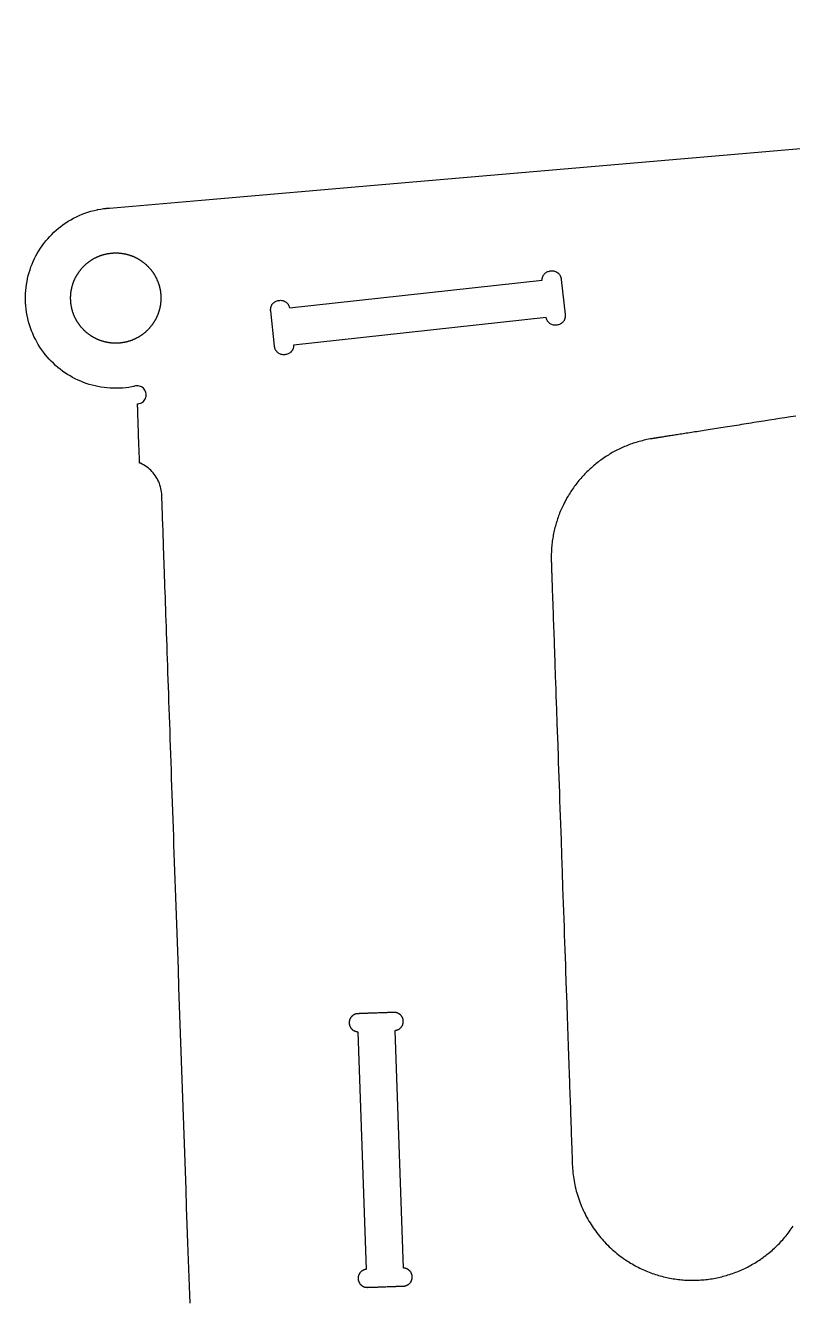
# Model space of a CAD drawing. Extents: x 0.9 to 46.8, y 2.8 to 94.5.
# Drawn here: x 0.89 to 10.94, y 11.8 to 28.49 of the extents above; entities that cross this region are included whole.
import ezdxf

# ---------------------------------------------------------------- set-up
doc = ezdxf.new("R2010")
doc.units = 0
doc.layers.add('LAYER_1', color=7, linetype='CONTINUOUS')

msp = doc.modelspace()

# ---------------------------------------------------------------- linework, layer by layer
at = {"layer": 'LAYER_1'}
for points in [[(3.045, 11.74), (3.041, 11.851), (3.037, 11.963), (3.033, 12.076), (3.029, 12.189), (3.025, 12.303), (3.017, 12.533), (3.009, 12.765), (3.001, 12.999), (2.993, 13.234), (2.984, 13.471), (2.976, 13.71), (2.968, 13.949), (2.959, 14.19), (2.942, 14.672), (2.925, 15.155), (2.909, 15.637), (2.9, 15.877), (2.892, 16.117), (2.884, 16.355), (2.875, 16.591), (2.867, 16.826), (2.859, 17.059), (2.851, 17.29), (2.843, 17.519), (2.839, 17.632), (2.835, 17.745), (2.831, 17.857), (2.827, 17.968), (2.823, 18.079), (2.819, 18.189), (2.816, 18.298), (2.812, 18.406), (2.808, 18.513), (2.804, 18.62), (2.801, 18.726), (2.797, 18.83), (2.793, 18.934), (2.79, 19.036), (2.786, 19.138), (2.783, 19.239), (2.779, 19.338), (2.776, 19.437), (2.773, 19.534), (2.769, 19.63), (2.766, 19.725), (2.763, 19.819), (2.759, 19.911), (2.756, 20.002), (2.753, 20.092), (2.75, 20.181), (2.747, 20.268), (2.744, 20.354), (2.741, 20.438), (2.738, 20.521), (2.735, 20.602), (2.732, 20.682), (2.73, 20.761), (2.727, 20.838), (2.724, 20.913), (2.722, 20.987), (2.719, 21.059), (2.717, 21.129), (2.714, 21.198), (2.712, 21.265), (2.71, 21.33), (2.708, 21.393), (2.705, 21.455), (2.703, 21.515), (2.701, 21.573), (2.699, 21.629), (2.697, 21.683), (2.696, 21.735), (2.694, 21.785), (2.692, 21.833), (2.691, 21.879), (2.689, 21.923), (2.688, 21.965), (2.686, 22.005), (2.685, 22.043), (2.684, 22.078), (2.683, 22.112), (2.681, 22.143), (2.68, 22.171), (2.679, 22.198), (2.679, 22.222), (2.678, 22.244), (2.677, 22.264), (2.677, 22.281), (2.676, 22.295), (2.676, 22.308), (2.675, 22.317), (2.675, 22.321), (2.675, 22.325), (2.674, 22.348), (2.672, 22.372), (2.668, 22.395), (2.664, 22.418), (2.658, 22.441), (2.651, 22.463), (2.643, 22.485), (2.635, 22.506), (2.625, 22.527), (2.614, 22.548), (2.602, 22.567), (2.589, 22.587), (2.576, 22.605), (2.561, 22.623), (2.546, 22.64), (2.53, 22.656), (2.513, 22.672), (2.495, 22.687), (2.476, 22.701), (2.457, 22.714), (2.437, 22.726), (2.416, 22.737), (2.394, 22.747), (2.389, 22.75), (2.386, 22.751), (2.385, 22.751), (2.384, 22.752), (2.384, 22.753), (2.384, 22.756), (2.384, 22.761), (2.383, 22.768), (2.383, 22.777), (2.383, 22.788), (2.382, 22.8), (2.382, 22.814), (2.381, 22.829), (2.381, 22.845), (2.38, 22.863), (2.379, 22.881), (2.379, 22.901), (2.378, 22.922), (2.377, 22.943), (2.376, 22.966), (2.376, 22.989), (2.374, 23.036), (2.372, 23.086), (2.371, 23.135), (2.369, 23.185), (2.367, 23.235), (2.365, 23.283), (2.365, 23.306), (2.364, 23.328), (2.363, 23.35), (2.362, 23.371), (2.362, 23.391), (2.361, 23.41), (2.36, 23.428), (2.36, 23.445), (2.359, 23.46), (2.359, 23.474), (2.358, 23.487), (2.358, 23.498), (2.358, 23.507), (2.357, 23.515), (2.357, 23.521), (2.357, 23.524), (2.357, 23.526), (2.357, 23.526), (2.365, 23.527), (2.38, 23.529), (2.394, 23.534), (2.397, 23.535), (2.398, 23.535), (2.399, 23.535), (2.399, 23.536), (2.4, 23.536), (2.408, 23.54), (2.422, 23.548), (2.434, 23.558), (2.445, 23.57), (2.454, 23.583), (2.461, 23.597), (2.466, 23.612), (2.47, 23.627), (2.471, 23.643), (2.47, 23.659), (2.467, 23.675), (2.462, 23.69), (2.454, 23.705), (2.445, 23.719), (2.434, 23.73), (2.422, 23.74), (2.409, 23.749), (2.394, 23.755), (2.379, 23.76), (2.364, 23.762), (2.348, 23.763), (2.332, 23.761), (2.316, 23.757), (2.308, 23.754), (2.307, 23.754), (2.307, 23.754), (2.307, 23.753), (2.306, 23.753), (2.305, 23.753), (2.284, 23.749), (2.243, 23.742), (2.202, 23.737), (2.16, 23.733), (2.119, 23.731), (2.079, 23.73), (2.038, 23.73), (1.998, 23.732), (1.957, 23.735), (1.918, 23.74), (1.878, 23.745), (1.839, 23.753), (1.8, 23.761), (1.762, 23.771), (1.724, 23.782), (1.686, 23.794), (1.649, 23.808), (1.613, 23.822), (1.577, 23.838), (1.541, 23.855), (1.507, 23.873), (1.473, 23.893), (1.439, 23.913), (1.406, 23.935), (1.374, 23.957), (1.343, 23.981), (1.313, 24.005), (1.283, 24.031), (1.254, 24.058), (1.226, 24.085), (1.199, 24.114), (1.173, 24.143), (1.148, 24.174), (1.123, 24.205), (1.1, 24.237), (1.078, 24.27), (1.057, 24.304), (1.037, 24.339), (1.018, 24.374), (1, 24.411), (0.984, 24.448), (0.968, 24.485), (0.954, 24.524), (0.941, 24.563), (0.93, 24.603), (0.92, 24.644), (0.911, 24.685), (0.903, 24.726), (0.897, 24.768), (0.893, 24.809), (0.89, 24.85), (0.889, 24.891), (0.888, 24.931), (0.89, 24.972), (0.892, 25.012), (0.896, 25.052), (0.902, 25.092), (0.909, 25.131), (0.917, 25.17), (0.926, 25.209), (0.936, 25.247), (0.948, 25.284), (0.961, 25.322), (0.975, 25.358), (0.991, 25.394), (1.007, 25.43), (1.025, 25.465), (1.044, 25.499), (1.064, 25.533), (1.085, 25.566), (1.107, 25.598), (1.131, 25.63), (1.155, 25.661), (1.18, 25.691), (1.206, 25.72), (1.234, 25.748), (1.262, 25.776), (1.291, 25.802), (1.321, 25.828), (1.352, 25.852), (1.384, 25.876), (1.417, 25.898), (1.45, 25.92), (1.484, 25.94), (1.52, 25.96), (1.556, 25.978), (1.592, 25.995), (1.63, 26.011), (1.668, 26.025), (1.707, 26.039), (1.747, 26.051), (1.787, 26.061), (1.828, 26.071), (1.833, 26.072), (1.836, 26.072), (1.837, 26.073), (1.837, 26.073), (1.837, 26.073), (1.839, 26.073), (1.875, 26.08), (1.911, 26.085), (1.929, 26.087), (1.938, 26.089), (1.941, 26.089), (1.942, 26.089), (1.942, 26.089), (1.943, 26.089), (1.945, 26.089), (1.95, 26.09), (1.988, 26.093), (3.195, 26.197), (5.61, 26.405), (10.439, 26.821), (29.756, 28.486)], [(10.986, 23.366), (10.914, 23.355), (10.842, 23.344), (10.772, 23.333), (10.702, 23.322), (10.633, 23.311), (10.565, 23.3), (10.532, 23.295), (10.498, 23.29), (10.465, 23.285), (10.432, 23.28), (10.4, 23.274), (10.367, 23.269), (10.335, 23.264), (10.303, 23.259), (10.272, 23.254), (10.241, 23.249), (10.21, 23.245), (10.179, 23.24), (10.149, 23.235), (10.119, 23.23), (10.089, 23.226), (10.06, 23.221), (10.031, 23.216), (10.002, 23.212), (9.973, 23.207), (9.945, 23.203), (9.918, 23.199), (9.89, 23.194), (9.863, 23.19), (9.837, 23.186), (9.811, 23.182), (9.785, 23.178), (9.759, 23.174), (9.734, 23.17), (9.71, 23.166), (9.685, 23.162), (9.662, 23.159), (9.638, 23.155), (9.615, 23.151), (9.593, 23.148), (9.57, 23.144), (9.549, 23.141), (9.528, 23.137), (9.507, 23.134), (9.486, 23.131), (9.467, 23.128), (9.447, 23.125), (9.428, 23.122), (9.41, 23.119), (9.392, 23.116), (9.375, 23.113), (9.358, 23.111), (9.341, 23.108), (9.325, 23.106), (9.31, 23.103), (9.295, 23.101), (9.281, 23.099), (9.267, 23.097), (9.254, 23.094), (9.241, 23.092), (9.229, 23.091), (9.217, 23.089), (9.206, 23.087), (9.196, 23.085), (9.186, 23.084), (9.176, 23.082), (9.168, 23.081), (9.16, 23.08), (9.152, 23.079), (9.145, 23.077), (9.139, 23.076), (9.133, 23.076), (9.128, 23.075), (9.124, 23.074), (9.12, 23.074), (9.117, 23.073), (9.115, 23.073), (9.113, 23.072), (9.112, 23.072), (9.111, 23.072), (9.111, 23.072), (9.111, 23.072), (9.111, 23.072), (9.111, 23.072), (9.105, 23.071), (9.095, 23.069), (9.074, 23.066), (9.054, 23.062), (9.033, 23.058), (9.013, 23.054), (8.993, 23.049), (8.973, 23.044), (8.953, 23.039), (8.933, 23.034), (8.913, 23.028), (8.893, 23.022), (8.874, 23.016), (8.854, 23.01), (8.835, 23.003), (8.816, 22.996), (8.797, 22.989), (8.778, 22.982), (8.759, 22.974), (8.74, 22.966), (8.722, 22.958), (8.703, 22.95), (8.685, 22.942), (8.667, 22.933), (8.649, 22.924), (8.631, 22.915), (8.613, 22.906), (8.596, 22.896), (8.578, 22.887), (8.561, 22.877), (8.544, 22.866), (8.527, 22.856), (8.51, 22.845), (8.493, 22.835), (8.476, 22.824), (8.46, 22.812), (8.444, 22.801), (8.428, 22.79), (8.412, 22.778), (8.396, 22.766), (8.38, 22.754), (8.365, 22.741), (8.35, 22.729), (8.334, 22.716), (8.319, 22.703), (8.305, 22.69), (8.29, 22.677), (8.275, 22.663), (8.261, 22.65), (8.247, 22.636), (8.233, 22.622), (8.219, 22.608), (8.206, 22.594), (8.192, 22.579), (8.179, 22.564), (8.166, 22.55), (8.153, 22.535), (8.141, 22.52), (8.128, 22.504), (8.116, 22.489), (8.104, 22.473), (8.092, 22.458), (8.08, 22.442), (8.069, 22.426), (8.057, 22.41), (8.046, 22.393), (8.035, 22.377), (8.025, 22.36), (8.014, 22.344), (8.004, 22.327), (7.994, 22.31), (7.984, 22.293), (7.974, 22.275), (7.965, 22.258), (7.956, 22.24), (7.947, 22.223), (7.938, 22.205), (7.929, 22.187), (7.921, 22.169), (7.913, 22.151), (7.905, 22.133), (7.897, 22.115), (7.889, 22.096), (7.882, 22.078), (7.875, 22.059), (7.868, 22.04), (7.862, 22.021), (7.856, 22.002), (7.85, 21.983), (7.844, 21.964), (7.838, 21.945), (7.833, 21.925), (7.828, 21.906), (7.823, 21.886), (7.818, 21.867), (7.814, 21.847), (7.81, 21.827), (7.806, 21.807), (7.802, 21.787), (7.799, 21.767), (7.795, 21.747), (7.793, 21.727), (7.79, 21.707), (7.788, 21.687), (7.786, 21.666), (7.784, 21.646), (7.782, 21.625), (7.781, 21.605), (7.78, 21.584), (7.779, 21.563), (7.779, 21.542), (7.778, 21.522), (7.778, 21.501), (7.779, 21.48), (7.779, 21.459), (7.779, 21.458), (7.779, 21.457), (7.779, 21.455), (7.779, 21.451), (7.78, 21.447), (7.78, 21.442), (7.78, 21.437), (7.78, 21.43), (7.781, 21.423), (7.781, 21.414), (7.781, 21.405), (7.781, 21.395), (7.782, 21.384), (7.782, 21.373), (7.783, 21.36), (7.783, 21.347), (7.784, 21.333), (7.784, 21.318), (7.785, 21.303), (7.785, 21.286), (7.786, 21.269), (7.786, 21.252), (7.787, 21.233), (7.788, 21.214), (7.788, 21.194), (7.789, 21.173), (7.79, 21.152), (7.791, 21.129), (7.792, 21.107), (7.792, 21.083), (7.793, 21.059), (7.794, 21.034), (7.795, 21.009), (7.796, 20.983), (7.797, 20.956), (7.798, 20.928), (7.799, 20.9), (7.8, 20.872), (7.801, 20.842), (7.802, 20.812), (7.803, 20.782), (7.804, 20.751), (7.805, 20.719), (7.806, 20.687), (7.807, 20.654), (7.808, 20.621), (7.81, 20.587), (7.811, 20.553), (7.812, 20.518), (7.813, 20.483), (7.815, 20.447), (7.816, 20.41), (7.817, 20.373), (7.818, 20.336), (7.82, 20.298), (7.821, 20.259), (7.822, 20.221), (7.824, 20.181), (7.825, 20.141), (7.827, 20.101), (7.828, 20.061), (7.829, 20.02), (7.831, 19.978), (7.832, 19.936), (7.834, 19.894), (7.835, 19.851), (7.837, 19.808), (7.838, 19.765), (7.84, 19.721), (7.841, 19.677), (7.843, 19.632), (7.845, 19.587), (7.846, 19.542), (7.848, 19.497), (7.849, 19.451), (7.851, 19.405), (7.853, 19.358), (7.854, 19.311), (7.856, 19.264), (7.858, 19.217), (7.859, 19.169), (7.861, 19.122), (7.863, 19.074), (7.864, 19.025), (7.868, 18.928), (7.871, 18.829), (7.875, 18.73), (7.878, 18.63), (7.882, 18.53), (7.885, 18.428), (7.889, 18.327), (7.892, 18.224), (7.896, 18.121), (7.899, 18.018), (7.903, 17.915), (7.907, 17.811), (7.914, 17.603), (7.921, 17.395), (7.928, 17.187), (7.932, 17.083), (7.936, 16.98), (7.939, 16.877), (7.943, 16.774), (7.946, 16.672), (7.95, 16.57), (7.953, 16.469), (7.957, 16.369), (7.96, 16.269), (7.964, 16.17), (7.967, 16.072), (7.971, 15.975), (7.972, 15.926), (7.974, 15.878), (7.976, 15.831), (7.977, 15.783), (7.979, 15.736), (7.981, 15.689), (7.982, 15.642), (7.984, 15.596), (7.986, 15.55), (7.987, 15.504), (7.989, 15.459), (7.99, 15.414), (7.992, 15.369), (7.993, 15.325), (7.995, 15.281), (7.997, 15.237), (7.998, 15.194), (8, 15.151), (8.001, 15.108), (8.002, 15.066), (8.004, 15.025), (8.005, 14.983), (8.007, 14.942), (8.008, 14.902), (8.01, 14.862), (8.011, 14.822), (8.012, 14.783), (8.014, 14.745), (8.015, 14.706), (8.016, 14.669), (8.018, 14.632), (8.019, 14.595), (8.02, 14.559), (8.021, 14.523), (8.023, 14.488), (8.024, 14.453), (8.025, 14.419), (8.026, 14.385), (8.027, 14.352), (8.029, 14.32), (8.03, 14.288), (8.031, 14.256), (8.032, 14.226), (8.033, 14.195), (8.034, 14.166), (8.035, 14.137), (8.036, 14.108), (8.037, 14.081), (8.038, 14.053), (8.039, 14.027), (8.04, 14.001), (8.041, 13.976), (8.041, 13.951), (8.042, 13.928), (8.043, 13.904), (8.044, 13.882), (8.045, 13.86), (8.045, 13.839), (8.046, 13.819), (8.047, 13.799), (8.047, 13.78), (8.048, 13.762), (8.049, 13.744), (8.049, 13.727), (8.05, 13.711), (8.05, 13.696), (8.051, 13.682), (8.051, 13.668), (8.052, 13.655), (8.052, 13.643), (8.053, 13.632), (8.053, 13.622), (8.053, 13.612), (8.054, 13.603), (8.054, 13.595), (8.054, 13.588), (8.054, 13.582), (8.054, 13.576), (8.055, 13.572), (8.055, 13.568), (8.055, 13.566), (8.055, 13.564), (8.055, 13.563), (8.055, 13.563), (8.055, 13.562), (8.055, 13.562), (8.055, 13.561), (8.055, 13.559), (8.056, 13.532), (8.058, 13.505), (8.06, 13.477), (8.063, 13.45), (8.066, 13.423), (8.07, 13.396), (8.074, 13.369), (8.078, 13.342), (8.083, 13.316), (8.089, 13.289), (8.094, 13.263), (8.101, 13.236), (8.107, 13.21), (8.115, 13.184), (8.122, 13.158), (8.13, 13.133), (8.139, 13.107), (8.148, 13.082), (8.157, 13.057), (8.167, 13.032), (8.177, 13.007), (8.188, 12.982), (8.199, 12.958), (8.21, 12.934), (8.222, 12.91), (8.234, 12.886), (8.247, 12.862), (8.26, 12.839), (8.273, 12.816), (8.287, 12.793), (8.301, 12.77), (8.316, 12.748), (8.33, 12.726), (8.346, 12.704), (8.362, 12.682), (8.378, 12.66), (8.394, 12.639), (8.411, 12.618), (8.428, 12.598), (8.446, 12.577), (8.463, 12.557), (8.482, 12.538), (8.5, 12.518), (8.519, 12.499), (8.539, 12.48), (8.558, 12.461), (8.578, 12.443), (8.599, 12.425), (8.619, 12.408), (8.64, 12.39), (8.662, 12.374), (8.683, 12.357), (8.705, 12.341), (8.727, 12.325), (8.75, 12.309), (8.773, 12.294), (8.785, 12.287), (8.79, 12.283), (8.791, 12.283), (8.792, 12.282), (8.795, 12.28), (8.8, 12.277), (8.819, 12.265), (8.839, 12.254), (8.859, 12.242), (8.878, 12.231), (8.898, 12.221), (8.918, 12.21), (8.939, 12.2), (8.959, 12.191), (8.979, 12.181), (8.999, 12.172), (9.02, 12.163), (9.04, 12.155), (9.061, 12.147), (9.082, 12.139), (9.102, 12.131), (9.123, 12.124), (9.144, 12.117), (9.165, 12.11), (9.186, 12.104), (9.207, 12.098), (9.228, 12.092), (9.249, 12.087), (9.27, 12.082), (9.292, 12.077), (9.313, 12.072), (9.334, 12.068), (9.355, 12.064), (9.377, 12.06), (9.398, 12.057), (9.419, 12.054), (9.441, 12.051), (9.462, 12.049), (9.484, 12.047), (9.505, 12.045), (9.526, 12.043), (9.548, 12.042), (9.569, 12.041), (9.591, 12.04), (9.612, 12.04), (9.633, 12.04), (9.655, 12.04), (9.676, 12.041), (9.698, 12.041), (9.719, 12.042), (9.74, 12.044), (9.761, 12.045), (9.783, 12.047), (9.804, 12.05), (9.825, 12.052), (9.846, 12.055), (9.867, 12.058), (9.888, 12.061), (9.909, 12.065), (9.93, 12.069), (9.951, 12.073), (9.972, 12.077), (9.993, 12.082), (10.013, 12.087), (10.034, 12.092), (10.054, 12.098), (10.075, 12.104), (10.095, 12.11), (10.116, 12.116), (10.136, 12.123), (10.156, 12.13), (10.176, 12.137), (10.196, 12.145), (10.216, 12.152), (10.236, 12.16), (10.255, 12.169), (10.275, 12.177), (10.294, 12.186), (10.314, 12.195), (10.333, 12.204), (10.352, 12.214), (10.371, 12.224), (10.39, 12.234), (10.409, 12.245), (10.427, 12.255), (10.446, 12.266), (10.464, 12.277), (10.483, 12.289), (10.501, 12.301), (10.519, 12.313), (10.536, 12.325), (10.554, 12.337), (10.571, 12.35), (10.589, 12.363), (10.606, 12.377), (10.623, 12.39), (10.64, 12.404), (10.656, 12.418), (10.673, 12.432), (10.689, 12.447), (10.705, 12.462), (10.721, 12.477), (10.737, 12.492), (10.753, 12.508), (10.768, 12.523), (10.783, 12.539), (10.798, 12.556), (10.813, 12.572), (10.828, 12.589), (10.842, 12.606), (10.856, 12.623), (10.87, 12.641), (10.884, 12.659), (10.898, 12.677), (10.911, 12.695), (10.924, 12.714), (10.937, 12.732), (10.95, 12.751)]]:
    msp.add_lwpolyline(points, dxfattribs=at)
for points in [[(2.092, 24.322), (2.087, 24.322), (2.081, 24.321), (2.075, 24.321), (2.069, 24.321), (2.064, 24.321), (2.058, 24.322), (2.052, 24.322), (2.047, 24.322), (2.041, 24.322), (2.036, 24.322), (2.03, 24.323), (2.024, 24.323), (2.019, 24.324), (2.013, 24.324), (2.008, 24.325), (2.002, 24.325), (1.997, 24.326), (1.991, 24.327), (1.986, 24.328), (1.98, 24.328), (1.975, 24.329), (1.969, 24.33), (1.964, 24.331), (1.958, 24.332), (1.953, 24.333), (1.948, 24.334), (1.942, 24.336), (1.937, 24.337), (1.931, 24.338), (1.926, 24.339), (1.921, 24.341), (1.916, 24.342), (1.91, 24.344), (1.905, 24.345), (1.9, 24.347), (1.895, 24.348), (1.89, 24.35), (1.884, 24.352), (1.879, 24.353), (1.874, 24.355), (1.869, 24.357), (1.864, 24.359), (1.859, 24.361), (1.854, 24.363), (1.849, 24.365), (1.844, 24.367), (1.839, 24.369), (1.834, 24.371), (1.829, 24.373), (1.824, 24.376), (1.819, 24.378), (1.814, 24.38), (1.81, 24.382), (1.805, 24.385), (1.8, 24.387), (1.795, 24.39), (1.791, 24.392), (1.786, 24.395), (1.781, 24.398), (1.777, 24.4), (1.772, 24.403), (1.767, 24.406), (1.763, 24.408), (1.758, 24.411), (1.754, 24.414), (1.749, 24.417), (1.745, 24.42), (1.74, 24.423), (1.736, 24.426), (1.732, 24.429), (1.727, 24.432), (1.723, 24.435), (1.719, 24.438), (1.714, 24.441), (1.71, 24.445), (1.706, 24.448), (1.702, 24.451), (1.698, 24.455), (1.694, 24.458), (1.689, 24.461), (1.685, 24.465), (1.681, 24.468), (1.677, 24.472), (1.673, 24.476), (1.67, 24.479), (1.666, 24.483), (1.662, 24.486), (1.658, 24.49), (1.654, 24.494), (1.65, 24.498), (1.647, 24.501), (1.643, 24.505), (1.639, 24.509), (1.636, 24.513), (1.632, 24.517), (1.629, 24.521), (1.625, 24.525), (1.622, 24.529), (1.618, 24.533), (1.615, 24.537), (1.611, 24.541), (1.608, 24.545), (1.605, 24.55), (1.602, 24.554), (1.598, 24.558), (1.595, 24.562), (1.592, 24.567), (1.589, 24.571), (1.586, 24.575), (1.583, 24.58), (1.58, 24.584), (1.577, 24.589), (1.574, 24.593), (1.571, 24.598), (1.568, 24.602), (1.565, 24.607), (1.563, 24.611), (1.56, 24.616), (1.557, 24.621), (1.555, 24.625), (1.552, 24.63), (1.549, 24.635), (1.547, 24.64), (1.544, 24.644), (1.542, 24.649), (1.54, 24.654), (1.537, 24.659), (1.535, 24.664), (1.533, 24.669), (1.531, 24.674), (1.528, 24.679), (1.526, 24.684), (1.524, 24.689), (1.522, 24.694), (1.52, 24.699), (1.518, 24.704), (1.516, 24.709), (1.514, 24.714), (1.513, 24.719), (1.511, 24.724), (1.509, 24.73), (1.507, 24.735), (1.506, 24.74), (1.504, 24.745), (1.503, 24.75), (1.501, 24.756), (1.5, 24.761), (1.498, 24.766), (1.497, 24.772), (1.496, 24.777), (1.495, 24.783), (1.493, 24.788), (1.492, 24.793), (1.491, 24.799), (1.49, 24.804), (1.489, 24.81), (1.488, 24.815), (1.487, 24.821), (1.486, 24.826), (1.486, 24.832), (1.485, 24.838), (1.484, 24.843), (1.484, 24.849), (1.483, 24.854), (1.482, 24.86), (1.482, 24.866), (1.482, 24.871), (1.481, 24.877), (1.481, 24.883), (1.481, 24.888), (1.48, 24.894), (1.48, 24.9), (1.48, 24.906), (1.48, 24.911), (1.48, 24.917), (1.48, 24.923), (1.48, 24.928), (1.48, 24.934), (1.481, 24.94), (1.481, 24.945), (1.481, 24.951), (1.482, 24.957), (1.482, 24.962), (1.483, 24.968), (1.483, 24.973), (1.484, 24.979), (1.484, 24.984), (1.485, 24.99), (1.486, 24.995), (1.487, 25.001), (1.487, 25.006), (1.488, 25.012), (1.489, 25.017), (1.49, 25.023), (1.491, 25.028), (1.492, 25.034), (1.494, 25.039), (1.495, 25.044), (1.496, 25.05), (1.497, 25.055), (1.499, 25.06), (1.5, 25.066), (1.501, 25.071), (1.503, 25.076), (1.504, 25.081), (1.506, 25.086), (1.508, 25.092), (1.509, 25.097), (1.511, 25.102), (1.513, 25.107), (1.515, 25.112), (1.516, 25.117), (1.518, 25.122), (1.52, 25.127), (1.522, 25.132), (1.524, 25.137), (1.526, 25.142), (1.528, 25.147), (1.531, 25.152), (1.533, 25.157), (1.535, 25.162), (1.537, 25.167), (1.54, 25.172), (1.542, 25.177), (1.544, 25.181), (1.547, 25.186), (1.549, 25.191), (1.552, 25.196), (1.555, 25.2), (1.557, 25.205), (1.56, 25.21), (1.563, 25.214), (1.565, 25.219), (1.568, 25.223), (1.571, 25.228), (1.574, 25.232), (1.577, 25.237), (1.58, 25.241), (1.583, 25.246), (1.586, 25.25), (1.589, 25.254), (1.592, 25.259), (1.595, 25.263), (1.598, 25.267), (1.601, 25.272), (1.605, 25.276), (1.608, 25.28), (1.611, 25.284), (1.615, 25.288), (1.618, 25.292), (1.621, 25.297), (1.625, 25.301), (1.628, 25.305), (1.632, 25.309), (1.635, 25.312), (1.639, 25.316), (1.643, 25.32), (1.646, 25.324), (1.65, 25.328), (1.654, 25.332), (1.658, 25.335), (1.661, 25.339), (1.665, 25.343), (1.669, 25.346), (1.673, 25.35), (1.677, 25.354), (1.681, 25.357), (1.685, 25.361), (1.689, 25.364), (1.693, 25.368), (1.697, 25.371), (1.701, 25.374), (1.706, 25.378), (1.71, 25.381), (1.714, 25.384), (1.718, 25.387), (1.723, 25.391), (1.727, 25.394), (1.731, 25.397), (1.736, 25.4), (1.74, 25.403), (1.744, 25.406), (1.749, 25.409), (1.753, 25.412), (1.758, 25.415), (1.763, 25.417), (1.767, 25.42), (1.772, 25.423), (1.776, 25.426), (1.781, 25.428), (1.786, 25.431), (1.79, 25.434), (1.795, 25.436), (1.8, 25.439), (1.805, 25.441), (1.81, 25.443), (1.814, 25.446), (1.819, 25.448), (1.824, 25.45), (1.829, 25.453), (1.834, 25.455), (1.839, 25.457), (1.844, 25.459), (1.849, 25.461), (1.854, 25.463), (1.859, 25.465), (1.864, 25.467), (1.869, 25.469), (1.874, 25.471), (1.88, 25.473), (1.885, 25.474), (1.89, 25.476), (1.895, 25.478), (1.9, 25.479), (1.906, 25.481), (1.911, 25.482), (1.916, 25.484), (1.922, 25.485), (1.927, 25.487), (1.932, 25.488), (1.938, 25.489), (1.943, 25.49), (1.949, 25.492), (1.954, 25.493), (1.959, 25.494), (1.965, 25.495), (1.97, 25.496), (1.976, 25.497), (1.981, 25.498), (1.987, 25.498), (1.993, 25.499), (1.998, 25.5), (2.004, 25.501), (2.009, 25.501), (2.015, 25.502), (2.021, 25.502), (2.026, 25.503), (2.032, 25.503), (2.038, 25.504), (2.043, 25.504), (2.049, 25.504), (2.055, 25.504), (2.061, 25.504), (2.066, 25.504), (2.072, 25.505), (2.078, 25.504), (2.083, 25.504), (2.089, 25.504), (2.095, 25.504), (2.1, 25.504), (2.106, 25.504), (2.112, 25.503), (2.117, 25.503), (2.123, 25.502), (2.128, 25.502), (2.134, 25.501), (2.139, 25.501), (2.145, 25.5), (2.151, 25.499), (2.156, 25.499), (2.161, 25.498), (2.167, 25.497), (2.172, 25.496), (2.178, 25.495), (2.183, 25.494), (2.189, 25.493), (2.194, 25.492), (2.199, 25.491), (2.205, 25.489), (2.21, 25.488), (2.215, 25.487), (2.221, 25.486), (2.226, 25.484), (2.231, 25.483), (2.237, 25.481), (2.242, 25.48), (2.247, 25.478), (2.252, 25.476), (2.257, 25.475), (2.262, 25.473), (2.268, 25.471), (2.273, 25.469), (2.278, 25.468), (2.283, 25.466), (2.288, 25.464), (2.293, 25.462), (2.298, 25.46), (2.303, 25.458), (2.308, 25.456), (2.313, 25.453), (2.318, 25.451), (2.322, 25.449), (2.327, 25.447), (2.332, 25.444), (2.337, 25.442), (2.342, 25.439), (2.346, 25.437), (2.351, 25.434), (2.356, 25.432), (2.361, 25.429), (2.365, 25.427), (2.37, 25.424), (2.374, 25.421), (2.379, 25.418), (2.384, 25.416), (2.388, 25.413), (2.393, 25.41), (2.397, 25.407), (2.402, 25.404), (2.406, 25.401), (2.41, 25.398), (2.415, 25.395), (2.419, 25.392), (2.423, 25.389), (2.428, 25.385), (2.432, 25.382), (2.436, 25.379), (2.44, 25.376), (2.444, 25.372), (2.448, 25.369), (2.453, 25.366), (2.457, 25.362), (2.461, 25.359), (2.465, 25.355), (2.469, 25.352), (2.473, 25.348), (2.476, 25.344), (2.48, 25.341), (2.484, 25.337), (2.488, 25.333), (2.492, 25.33), (2.495, 25.326), (2.499, 25.322), (2.503, 25.318), (2.506, 25.314), (2.51, 25.31), (2.514, 25.306), (2.517, 25.302), (2.521, 25.298), (2.524, 25.294), (2.527, 25.29), (2.531, 25.286), (2.534, 25.282), (2.537, 25.278), (2.541, 25.273), (2.544, 25.269), (2.547, 25.265), (2.55, 25.261), (2.553, 25.256), (2.557, 25.252), (2.56, 25.248), (2.563, 25.243), (2.566, 25.239), (2.569, 25.234), (2.571, 25.23), (2.574, 25.225), (2.577, 25.221), (2.58, 25.216), (2.583, 25.211), (2.585, 25.207), (2.588, 25.202), (2.591, 25.197), (2.593, 25.193), (2.596, 25.188), (2.598, 25.183), (2.601, 25.178), (2.603, 25.173), (2.605, 25.169), (2.608, 25.164), (2.61, 25.159), (2.612, 25.154), (2.614, 25.149), (2.616, 25.144), (2.619, 25.139), (2.621, 25.134), (2.623, 25.129), (2.625, 25.124), (2.626, 25.119), (2.628, 25.114), (2.63, 25.108), (2.632, 25.103), (2.634, 25.098), (2.635, 25.093), (2.637, 25.088), (2.639, 25.082), (2.64, 25.077), (2.642, 25.072), (2.643, 25.067), (2.644, 25.061), (2.646, 25.056), (2.647, 25.051), (2.648, 25.045), (2.65, 25.04), (2.651, 25.034), (2.652, 25.029), (2.653, 25.023), (2.654, 25.018), (2.655, 25.012), (2.656, 25.007), (2.657, 25.001), (2.657, 24.996), (2.658, 24.99), (2.659, 24.985), (2.66, 24.979), (2.66, 24.973), (2.661, 24.968), (2.661, 24.962), (2.662, 24.956), (2.662, 24.951), (2.662, 24.945), (2.663, 24.939), (2.663, 24.934), (2.663, 24.928), (2.663, 24.922), (2.663, 24.916), (2.663, 24.911), (2.663, 24.905), (2.663, 24.899), (2.663, 24.894), (2.663, 24.888), (2.662, 24.882), (2.662, 24.877), (2.662, 24.871), (2.661, 24.866), (2.661, 24.86), (2.66, 24.854), (2.66, 24.849), (2.659, 24.843), (2.659, 24.838), (2.658, 24.832), (2.657, 24.827), (2.656, 24.821), (2.655, 24.816), (2.654, 24.81), (2.653, 24.805), (2.652, 24.8), (2.651, 24.794), (2.65, 24.789), (2.649, 24.783), (2.648, 24.778), (2.647, 24.773), (2.645, 24.767), (2.644, 24.762), (2.642, 24.757), (2.641, 24.752), (2.639, 24.746), (2.638, 24.741), (2.636, 24.736), (2.635, 24.731), (2.633, 24.726), (2.631, 24.721), (2.629, 24.715), (2.628, 24.71), (2.626, 24.705), (2.624, 24.7), (2.622, 24.695), (2.62, 24.69), (2.618, 24.685), (2.616, 24.68), (2.614, 24.675), (2.611, 24.67), (2.609, 24.665), (2.607, 24.661), (2.605, 24.656), (2.602, 24.651), (2.6, 24.646), (2.597, 24.641), (2.595, 24.637), (2.592, 24.632), (2.59, 24.627), (2.587, 24.623), (2.584, 24.618), (2.582, 24.613), (2.579, 24.609), (2.576, 24.604), (2.573, 24.6), (2.571, 24.595), (2.568, 24.591), (2.565, 24.586), (2.562, 24.582), (2.559, 24.577), (2.556, 24.573), (2.553, 24.569), (2.55, 24.564), (2.546, 24.56), (2.543, 24.556), (2.54, 24.551), (2.537, 24.547), (2.533, 24.543), (2.53, 24.539), (2.527, 24.535), (2.523, 24.531), (2.52, 24.527), (2.516, 24.523), (2.513, 24.519), (2.509, 24.515), (2.506, 24.511), (2.502, 24.507), (2.498, 24.503), (2.495, 24.499), (2.491, 24.495), (2.487, 24.492), (2.483, 24.488), (2.479, 24.484), (2.475, 24.481), (2.472, 24.477), (2.468, 24.473), (2.464, 24.47), (2.46, 24.466), (2.456, 24.463), (2.452, 24.459), (2.447, 24.456), (2.443, 24.453), (2.439, 24.449), (2.435, 24.446), (2.431, 24.443), (2.426, 24.44), (2.422, 24.436), (2.418, 24.433), (2.414, 24.43), (2.409, 24.427), (2.405, 24.424), (2.4, 24.421), (2.396, 24.418), (2.391, 24.415), (2.387, 24.412), (2.382, 24.409), (2.378, 24.407), (2.373, 24.404), (2.369, 24.401), (2.364, 24.398), (2.359, 24.396), (2.354, 24.393), (2.35, 24.391), (2.345, 24.388), (2.34, 24.386), (2.335, 24.383), (2.331, 24.381), (2.326, 24.379), (2.321, 24.376), (2.316, 24.374), (2.311, 24.372), (2.306, 24.37), (2.301, 24.368), (2.296, 24.365), (2.291, 24.363), (2.286, 24.361), (2.281, 24.359), (2.276, 24.358), (2.271, 24.356), (2.265, 24.354), (2.26, 24.352), (2.255, 24.35), (2.25, 24.349), (2.245, 24.347), (2.239, 24.346), (2.234, 24.344), (2.229, 24.343), (2.224, 24.341), (2.218, 24.34), (2.213, 24.338), (2.207, 24.337), (2.202, 24.336), (2.197, 24.335), (2.191, 24.334), (2.186, 24.332), (2.18, 24.331), (2.175, 24.33), (2.169, 24.329), (2.164, 24.329), (2.158, 24.328), (2.153, 24.327), (2.147, 24.326), (2.141, 24.326), (2.136, 24.325), (2.13, 24.324), (2.125, 24.324), (2.119, 24.323), (2.113, 24.323), (2.108, 24.322), (2.102, 24.322), (2.096, 24.322), (2.093, 24.322), (2.093, 24.322), (2.092, 24.322), (2.092, 24.322)], [(4.402, 24.297), (4.402, 24.29), (4.402, 24.283), (4.401, 24.276), (4.401, 24.269), (4.399, 24.263), (4.398, 24.257), (4.396, 24.251), (4.394, 24.245), (4.391, 24.239), (4.389, 24.234), (4.386, 24.229), (4.382, 24.224), (4.375, 24.215), (4.368, 24.206), (4.359, 24.199), (4.35, 24.192), (4.34, 24.186), (4.33, 24.181), (4.319, 24.177), (4.308, 24.174), (4.297, 24.172), (4.286, 24.171), (4.274, 24.17), (4.263, 24.171), (4.251, 24.173), (4.24, 24.175), (4.229, 24.178), (4.219, 24.183), (4.209, 24.188), (4.199, 24.195), (4.195, 24.198), (4.19, 24.202), (4.186, 24.206), (4.182, 24.21), (4.178, 24.215), (4.175, 24.22), (4.171, 24.225), (4.168, 24.23), (4.165, 24.236), (4.163, 24.242), (4.16, 24.248), (4.158, 24.254), (4.156, 24.261), (4.155, 24.268), (4.153, 24.275), (4.152, 24.282), (4.102, 24.745), (4.101, 24.752), (4.101, 24.759), (4.101, 24.767), (4.102, 24.774), (4.102, 24.78), (4.104, 24.787), (4.105, 24.793), (4.107, 24.799), (4.109, 24.805), (4.111, 24.811), (4.113, 24.816), (4.116, 24.822), (4.119, 24.827), (4.122, 24.832), (4.129, 24.841), (4.137, 24.849), (4.146, 24.856), (4.155, 24.863), (4.165, 24.869), (4.176, 24.873), (4.186, 24.877), (4.197, 24.88), (4.209, 24.882), (4.22, 24.883), (4.231, 24.884), (4.243, 24.883), (4.254, 24.881), (4.265, 24.879), (4.276, 24.875), (4.286, 24.87), (4.296, 24.865), (4.306, 24.858), (4.31, 24.855), (4.315, 24.851), (4.319, 24.847), (4.323, 24.842), (4.327, 24.838), (4.33, 24.833), (4.333, 24.827), (4.336, 24.822), (4.339, 24.816), (4.342, 24.81), (4.344, 24.804), (4.346, 24.798), (4.348, 24.791), (4.35, 24.784), (7.66, 25.146), (7.66, 25.153), (7.66, 25.16), (7.661, 25.167), (7.662, 25.173), (7.663, 25.18), (7.665, 25.186), (7.667, 25.192), (7.669, 25.197), (7.672, 25.203), (7.674, 25.208), (7.677, 25.213), (7.681, 25.218), (7.688, 25.227), (7.696, 25.235), (7.704, 25.242), (7.713, 25.249), (7.723, 25.255), (7.734, 25.259), (7.744, 25.263), (7.755, 25.266), (7.766, 25.268), (7.778, 25.27), (7.789, 25.27), (7.8, 25.269), (7.812, 25.268), (7.823, 25.265), (7.833, 25.262), (7.844, 25.257), (7.854, 25.252), (7.863, 25.245), (7.872, 25.238), (7.876, 25.234), (7.88, 25.23), (7.884, 25.225), (7.887, 25.22), (7.891, 25.215), (7.894, 25.21), (7.897, 25.204), (7.9, 25.198), (7.902, 25.192), (7.904, 25.186), (7.906, 25.179), (7.908, 25.172), (7.909, 25.165), (7.91, 25.158), (7.96, 24.696), (7.961, 24.688), (7.961, 24.681), (7.961, 24.674), (7.96, 24.667), (7.96, 24.66), (7.959, 24.653), (7.957, 24.647), (7.955, 24.641), (7.953, 24.635), (7.951, 24.629), (7.949, 24.624), (7.946, 24.618), (7.943, 24.613), (7.94, 24.608), (7.932, 24.599), (7.924, 24.591), (7.916, 24.584), (7.906, 24.577), (7.896, 24.571), (7.886, 24.567), (7.875, 24.563), (7.864, 24.56), (7.852, 24.558), (7.841, 24.557), (7.829, 24.557), (7.818, 24.558), (7.807, 24.559), (7.796, 24.562), (7.785, 24.566), (7.774, 24.571), (7.764, 24.576), (7.755, 24.583), (7.75, 24.587), (7.746, 24.591), (7.742, 24.595), (7.738, 24.6), (7.734, 24.604), (7.731, 24.609), (7.728, 24.615), (7.725, 24.62), (7.722, 24.626), (7.719, 24.632), (7.717, 24.638), (7.715, 24.645), (7.713, 24.652), (7.712, 24.659)], [(5.352, 12.183), (5.351, 12.183), (5.346, 12.182), (5.342, 12.182), (5.337, 12.18), (5.332, 12.179), (5.328, 12.178), (5.323, 12.176), (5.319, 12.174), (5.315, 12.172), (5.311, 12.17), (5.306, 12.168), (5.303, 12.166), (5.299, 12.163), (5.295, 12.16), (5.291, 12.158), (5.288, 12.155), (5.284, 12.151), (5.281, 12.148), (5.278, 12.145), (5.275, 12.141), (5.272, 12.138), (5.269, 12.134), (5.267, 12.13), (5.264, 12.126), (5.262, 12.122), (5.26, 12.118), (5.258, 12.114), (5.256, 12.11), (5.254, 12.105), (5.253, 12.101), (5.252, 12.096), (5.25, 12.092), (5.249, 12.087), (5.249, 12.082), (5.248, 12.077), (5.248, 12.073), (5.248, 12.068), (5.248, 12.063), (5.248, 12.062), (5.248, 12.061), (5.248, 12.06), (5.248, 12.055), (5.249, 12.05), (5.249, 12.045), (5.25, 12.04), (5.251, 12.036), (5.253, 12.031), (5.254, 12.027), (5.256, 12.022), (5.258, 12.018), (5.26, 12.014), (5.262, 12.009), (5.264, 12.005), (5.266, 12.001), (5.269, 11.998), (5.272, 11.994), (5.275, 11.99), (5.278, 11.987), (5.281, 11.983), (5.284, 11.98), (5.288, 11.977), (5.291, 11.974), (5.295, 11.971), (5.298, 11.969), (5.302, 11.966), (5.306, 11.964), (5.31, 11.961), (5.314, 11.959), (5.319, 11.957), (5.323, 11.955), (5.327, 11.954), (5.332, 11.952), (5.336, 11.951), (5.341, 11.95), (5.346, 11.949), (5.35, 11.948), (5.355, 11.948), (5.36, 11.948), (5.365, 11.947), (5.37, 11.947), (5.37, 11.947), (5.37, 11.947), (5.37, 11.947), (5.371, 11.948), (5.371, 11.948), (5.372, 11.948), (5.373, 11.948), (5.374, 11.948), (5.374, 11.948), (5.375, 11.948), (5.377, 11.948), (5.378, 11.948), (5.379, 11.948), (5.381, 11.948), (5.382, 11.948), (5.384, 11.948), (5.385, 11.948), (5.387, 11.948), (5.389, 11.948), (5.391, 11.948), (5.393, 11.948), (5.395, 11.948), (5.397, 11.948), (5.4, 11.949), (5.402, 11.949), (5.404, 11.949), (5.407, 11.949), (5.409, 11.949), (5.412, 11.949), (5.415, 11.949), (5.421, 11.949), (5.427, 11.949), (5.433, 11.95), (5.439, 11.95), (5.446, 11.95), (5.453, 11.95), (5.46, 11.951), (5.467, 11.951), (5.475, 11.951), (5.483, 11.951), (5.491, 11.952), (5.499, 11.952), (5.507, 11.952), (5.515, 11.953), (5.524, 11.953), (5.532, 11.953), (5.541, 11.953), (5.549, 11.954), (5.558, 11.954), (5.576, 11.955), (5.612, 11.956), (5.63, 11.957), (5.648, 11.957), (5.665, 11.958), (5.674, 11.958), (5.683, 11.958), (5.691, 11.959), (5.7, 11.959), (5.708, 11.959), (5.716, 11.96), (5.724, 11.96), (5.732, 11.96), (5.74, 11.96), (5.747, 11.961), (5.755, 11.961), (5.762, 11.961), (5.769, 11.961), (5.775, 11.962), (5.782, 11.962), (5.788, 11.962), (5.794, 11.962), (5.799, 11.962), (5.802, 11.963), (5.805, 11.963), (5.807, 11.963), (5.81, 11.963), (5.812, 11.963), (5.814, 11.963), (5.817, 11.963), (5.819, 11.963), (5.821, 11.963), (5.823, 11.963), (5.825, 11.963), (5.827, 11.963), (5.828, 11.964), (5.83, 11.964), (5.832, 11.964), (5.833, 11.964), (5.834, 11.964), (5.836, 11.964), (5.837, 11.964), (5.838, 11.964), (5.839, 11.964), (5.84, 11.964), (5.841, 11.964), (5.841, 11.964), (5.842, 11.964), (5.842, 11.964), (5.843, 11.964), (5.843, 11.964), (5.843, 11.964), (5.843, 11.964), (5.843, 11.964), (5.846, 11.964), (5.851, 11.965), (5.856, 11.965), (5.861, 11.966), (5.865, 11.967), (5.87, 11.968), (5.874, 11.969), (5.879, 11.971), (5.883, 11.973), (5.888, 11.974), (5.892, 11.976), (5.896, 11.979), (5.9, 11.981), (5.904, 11.983), (5.908, 11.986), (5.911, 11.989), (5.915, 11.992), (5.919, 11.995), (5.922, 11.998), (5.925, 12.001), (5.928, 12.005), (5.931, 12.008), (5.934, 12.012), (5.937, 12.016), (5.939, 12.02), (5.942, 12.024), (5.944, 12.028), (5.946, 12.032), (5.948, 12.036), (5.949, 12.04), (5.951, 12.045), (5.952, 12.049), (5.954, 12.054), (5.955, 12.058), (5.956, 12.063), (5.956, 12.068), (5.957, 12.073), (5.957, 12.078), (5.957, 12.083), (5.957, 12.088), (5.957, 12.092), (5.956, 12.097), (5.955, 12.102), (5.955, 12.107), (5.953, 12.112), (5.952, 12.116), (5.951, 12.121), (5.949, 12.125), (5.947, 12.129), (5.945, 12.134), (5.943, 12.138), (5.941, 12.142), (5.939, 12.146), (5.936, 12.15), (5.933, 12.153), (5.93, 12.157), (5.927, 12.161), (5.924, 12.164), (5.921, 12.167), (5.918, 12.17), (5.914, 12.173), (5.911, 12.176), (5.907, 12.179), (5.903, 12.182), (5.899, 12.184), (5.895, 12.186), (5.891, 12.188), (5.887, 12.19), (5.882, 12.192), (5.878, 12.194), (5.874, 12.195), (5.869, 12.197), (5.864, 12.198), (5.86, 12.199), (5.855, 12.199), (5.85, 12.2), (5.845, 12.2), (5.842, 12.201), (5.733, 15.315), (5.733, 15.315), (5.738, 15.315), (5.743, 15.316), (5.748, 15.317), (5.752, 15.318), (5.757, 15.319), (5.761, 15.321), (5.766, 15.322), (5.77, 15.324), (5.774, 15.326), (5.778, 15.328), (5.782, 15.331), (5.786, 15.333), (5.79, 15.336), (5.794, 15.338), (5.798, 15.341), (5.801, 15.344), (5.804, 15.348), (5.808, 15.351), (5.811, 15.354), (5.814, 15.358), (5.817, 15.361), (5.819, 15.365), (5.822, 15.369), (5.824, 15.373), (5.826, 15.377), (5.829, 15.381), (5.83, 15.385), (5.832, 15.39), (5.834, 15.394), (5.835, 15.399), (5.837, 15.403), (5.838, 15.408), (5.838, 15.413), (5.839, 15.417), (5.84, 15.422), (5.84, 15.427), (5.84, 15.432), (5.84, 15.437), (5.84, 15.442), (5.839, 15.447), (5.839, 15.451), (5.838, 15.456), (5.837, 15.461), (5.835, 15.465), (5.834, 15.47), (5.832, 15.474), (5.831, 15.479), (5.829, 15.483), (5.827, 15.487), (5.824, 15.491), (5.822, 15.495), (5.819, 15.499), (5.817, 15.503), (5.814, 15.507), (5.811, 15.51), (5.808, 15.514), (5.805, 15.517), (5.801, 15.52), (5.798, 15.523), (5.794, 15.526), (5.79, 15.529), (5.787, 15.531), (5.783, 15.534), (5.779, 15.536), (5.775, 15.538), (5.77, 15.54), (5.766, 15.542), (5.762, 15.544), (5.757, 15.545), (5.753, 15.547), (5.748, 15.548), (5.743, 15.549), (5.739, 15.549), (5.734, 15.55), (5.729, 15.55), (5.724, 15.551), (5.719, 15.551), (5.718, 15.551), (5.718, 15.551), (5.718, 15.551), (5.718, 15.551), (5.718, 15.551), (5.717, 15.551), (5.717, 15.551), (5.716, 15.55), (5.716, 15.55), (5.715, 15.55), (5.714, 15.55), (5.713, 15.55), (5.712, 15.55), (5.711, 15.55), (5.71, 15.55), (5.709, 15.55), (5.707, 15.55), (5.706, 15.55), (5.704, 15.55), (5.703, 15.55), (5.701, 15.55), (5.699, 15.55), (5.697, 15.55), (5.695, 15.55), (5.693, 15.55), (5.691, 15.55), (5.689, 15.55), (5.686, 15.549), (5.684, 15.549), (5.681, 15.549), (5.679, 15.549), (5.676, 15.549), (5.671, 15.549), (5.665, 15.549), (5.659, 15.548), (5.652, 15.548), (5.646, 15.548), (5.639, 15.548), (5.632, 15.548), (5.625, 15.547), (5.617, 15.547), (5.61, 15.547), (5.602, 15.546), (5.594, 15.546), (5.586, 15.546), (5.578, 15.546), (5.569, 15.545), (5.561, 15.545), (5.552, 15.545), (5.544, 15.544), (5.535, 15.544), (5.517, 15.544), (5.499, 15.543), (5.481, 15.542), (5.463, 15.542), (5.445, 15.541), (5.428, 15.54), (5.419, 15.54), (5.41, 15.54), (5.402, 15.539), (5.393, 15.539), (5.385, 15.539), (5.376, 15.539), (5.368, 15.538), (5.36, 15.538), (5.353, 15.538), (5.345, 15.538), (5.338, 15.537), (5.33, 15.537), (5.323, 15.537), (5.317, 15.537), (5.31, 15.536), (5.304, 15.536), (5.298, 15.536), (5.292, 15.536), (5.286, 15.535), (5.284, 15.535), (5.281, 15.535), (5.279, 15.535), (5.276, 15.535), (5.274, 15.535), (5.272, 15.535), (5.269, 15.535), (5.267, 15.535), (5.265, 15.535), (5.263, 15.535), (5.261, 15.535), (5.26, 15.535), (5.258, 15.534), (5.256, 15.534), (5.255, 15.534), (5.254, 15.534), (5.252, 15.534), (5.251, 15.534), (5.25, 15.534), (5.249, 15.534), (5.248, 15.534), (5.247, 15.534), (5.247, 15.534), (5.246, 15.534), (5.246, 15.534), (5.245, 15.534), (5.245, 15.534), (5.245, 15.534), (5.245, 15.534), (5.245, 15.534), (5.244, 15.534), (5.243, 15.534), (5.238, 15.534), (5.233, 15.533), (5.229, 15.532), (5.224, 15.531), (5.219, 15.53), (5.215, 15.529), (5.21, 15.528), (5.206, 15.526), (5.201, 15.524), (5.197, 15.522), (5.193, 15.52), (5.189, 15.518), (5.185, 15.515), (5.181, 15.513), (5.177, 15.51), (5.174, 15.507), (5.17, 15.504), (5.167, 15.501), (5.164, 15.498), (5.16, 15.494), (5.157, 15.491), (5.155, 15.487), (5.152, 15.484), (5.149, 15.48), (5.147, 15.476), (5.145, 15.472), (5.142, 15.468), (5.141, 15.463), (5.139, 15.459), (5.137, 15.455), (5.136, 15.45), (5.134, 15.446), (5.133, 15.441), (5.132, 15.436), (5.132, 15.432), (5.131, 15.427), (5.131, 15.422), (5.131, 15.417), (5.131, 15.412), (5.131, 15.407), (5.131, 15.402), (5.132, 15.397), (5.133, 15.393), (5.134, 15.388), (5.135, 15.383), (5.136, 15.379), (5.138, 15.374), (5.14, 15.37), (5.142, 15.366), (5.144, 15.361), (5.146, 15.357), (5.148, 15.353), (5.151, 15.349), (5.154, 15.346), (5.156, 15.342), (5.159, 15.338), (5.162, 15.335), (5.166, 15.332), (5.169, 15.329), (5.172, 15.325), (5.176, 15.323), (5.18, 15.32), (5.183, 15.317), (5.187, 15.315), (5.191, 15.312), (5.196, 15.31), (5.2, 15.308), (5.204, 15.306), (5.208, 15.305), (5.213, 15.303), (5.217, 15.302), (5.222, 15.301), (5.227, 15.3), (5.231, 15.299), (5.236, 15.298), (5.241, 15.298), (5.243, 15.298)]]:
    msp.add_lwpolyline(points, close=True, dxfattribs=at)

doc.saveas('drawing.dxf')
